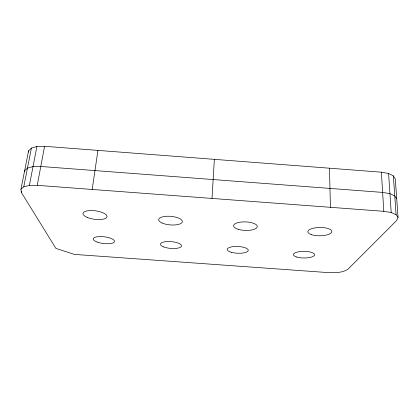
<?xml version="1.0" encoding="UTF-8"?>
<svg xmlns="http://www.w3.org/2000/svg" width="419" height="419" viewBox="0 0 419 419"><rect width="100%" height="100%" fill="white"/><g stroke="black" fill="none" stroke-linecap="round" stroke-linejoin="round"><path stroke-width="0.63" d="M211.998 198.438L214.366 159.356M92.18 189.456L97.936 150.405M20.95 189.241L23.773 186.811L29.388 185.423L37.254 185.339L44.576 146.299L381.374 172.193L388.581 173.492L393.357 175.865L395.29 178.934L398.05 217.409L396.746 220.41L347.791 269.37C342.077 273.015 334.891 272.701 328.37 272.612L74.414 254.396L55.879 248.367L21.353 192.426L20.95 189.241L28.581 150.845L31.404 148.085L36.909 146.467L44.576 146.299M29.388 185.423L36.909 146.467M23.773 186.811L31.404 148.085M21.353 192.426L21.605 191.158M37.254 185.339L383.799 211.312L391.205 212.527L396.091 214.675L398.05 217.409M396.714 198.826L394.771 195.924L389.937 193.667L382.626 192.41L40.795 166.469L33.022 166.594L27.46 168.098L24.637 170.69L24.752 171.816M28.581 150.845L28.681 152.039M393.357 175.865L396.091 214.675M388.581 173.492L391.205 212.527M381.374 172.193L383.799 211.312M329.481 168.202L330.423 207.316M296.752 257.051A10.637 3.315 0.4 0 0 314.376 255.48A10.637 3.315 0.4 0 0 300.91 251.484A10.637 3.315 0.4 0 0 296.752 257.051M87.492 217.508A12.135 4.253 7.8 0 0 106.897 217.136A12.135 4.253 7.8 0 0 90.593 210.537A12.135 4.253 7.8 0 0 87.492 217.508M162.033 222.992A11.884 4.295 5 0 0 181.904 222.662A11.884 4.295 5 0 0 167.553 216.23A11.884 4.295 5 0 0 162.033 222.992M97.119 242.046A10.753 3.378 7 0 0 114.424 241.863A10.753 3.378 7 0 0 100.099 236.562A10.753 3.378 7 0 0 97.119 242.046M163.504 246.854A10.575 3.399 4.8 0 0 181.181 246.702A10.575 3.399 4.8 0 0 168.396 241.527A10.575 3.399 4.8 0 0 163.504 246.854M238.202 229.293A11.847 4.263 2.1 0 0 257.177 227.103A11.847 4.263 2.1 0 0 240.956 222.065A11.847 4.263 2.1 0 0 238.202 229.293M311.422 234.677A12.004 4.159 -0.6 0 0 331.466 232.576A12.004 4.159 -0.6 0 0 316.659 227.658A12.004 4.159 -0.6 0 0 311.422 234.677M231.419 252.322A10.538 3.378 2.5 0 0 248.189 250.682A10.538 3.378 2.5 0 0 233.603 246.592A10.538 3.378 2.5 0 0 231.419 252.322"/></g></svg>
